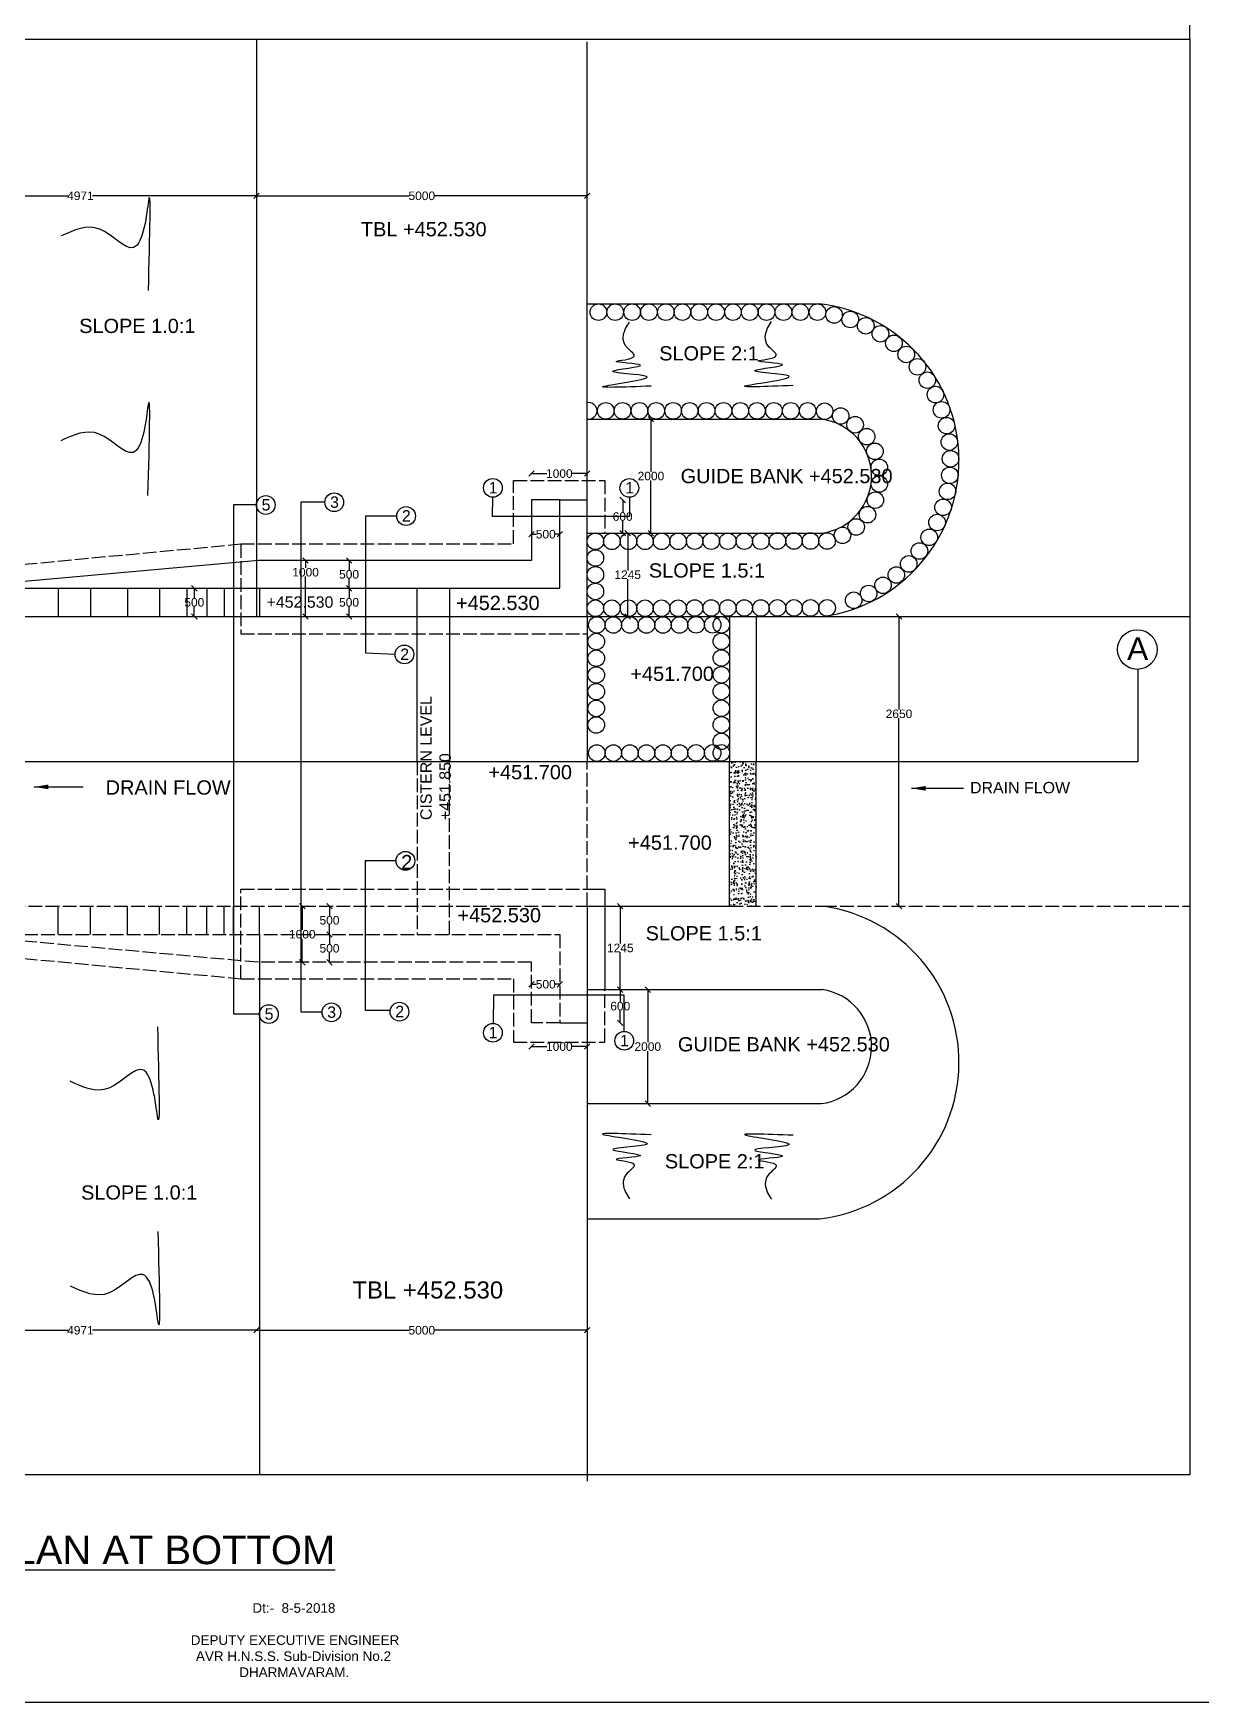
# Model space of a CAD drawing. Header units: millimetres. Extents: x 5124 to 3345871, y 2311 to 45968935.
# Drawn here: x 3292544 to 3313015, y 45924010 to 45953281 of the extents above; entities that cross this region are included whole.
import ezdxf

# ---------------------------------------------------------------- set-up
doc = ezdxf.new("R2010")
doc.units = ezdxf.units.MM
doc.header["$MEASUREMENT"] = 0
doc.linetypes.add('ACAD_ISO02W100', pattern=[15, 12, -3])
for name, color, linetype in [('DIMENSION', 7, 'Continuous'), ('DRAWING', 7, 'Continuous'), ('TEXT', 7, 'Continuous')]:
    doc.layers.add(name, color=color, linetype=linetype)
doc.styles.get("Standard").update_dxf_attribs({"font": 'arial.ttf', "height": 150})
doc.dimstyles.get("Standard").update_dxf_attribs({"dimtxt": 200, "dimasz": 110, "dimexe": 0.18, "dimexo": 0.0625, "dimgap": 0.09, "dimtad": 0, "dimtih": 1, "dimtoh": 1, "dimdec": 0, "dimzin": 0, "dimdsep": 46, "dimtxsty": 'Standard', "dimblk": 'OBLIQUE', "dimcen": 0.09, "dimse1": 1, "dimse2": 1, "dimadec": 0, "dimazin": 0, "dimtfac": 1, "dimtdec": 0, "dimtofl": 0, "dimtmove": 0, "dimatfit": 3, "dimfxl": 1, "dimtolj": 1, "dimtzin": 0, "dimarcsym": 0})

# ---------------------------------------------------------------- blocks, each defined once
blk = doc.blocks.new('_Oblique')
at = {"color": 0, "linetype": 'ByBlock', "lineweight": -2}
blk.add_line((-0.5, -0.5), (0.5, 0.5), dxfattribs=at)
blk = doc.blocks.new('*D90')
at = {"layer": 'Defpoints', "color": 0, "transparency": 16777216}
for p in [(3290283, 45950432), (3296456, 45950432), (3296456, 45950432)]:
    blk.add_point(p, dxfattribs=at)
at = {"layer": 'DIMENSION', "color": 0, "lineweight": -2, "transparency": 16777216}
for p, q in [((3290283, 45950432), (3293157, 45950432)), ((3296456, 45950432), (3293582, 45950432))]:
    blk.add_line(p, q, dxfattribs=at)
at = {"layer": 'DIMENSION', "color": 0, "lineweight": -2, "transparency": 16777216, "xscale": 95, "yscale": 95, "zscale": 95, "rotation": 180}
blk.add_blockref('_Oblique', (3290283, 45950432), dxfattribs=at)
at = {"layer": 'DIMENSION', "color": 0, "lineweight": -2, "transparency": 16777216, "xscale": 95, "yscale": 95, "zscale": 95}
blk.add_blockref('_Oblique', (3296456, 45950432), dxfattribs=at)
at = {"layer": 'DIMENSION', "color": 0, "transparency": 16777216, "insert": (3293369, 45950432), "char_height": 150, "attachment_point": 5}
blk.add_mtext('\\A1;4971', dxfattribs=at)
blk = doc.blocks.new('*D91')
at = {"layer": 'Defpoints', "color": 0, "transparency": 16777216}
for p in [(3296456, 45950432), (3302255, 45950432), (3302255, 45950432)]:
    blk.add_point(p, dxfattribs=at)
at = {"layer": 'DIMENSION', "color": 0, "lineweight": -2, "transparency": 16777216}
for p, q in [((3296456, 45950432), (3299132, 45950432)), ((3302255, 45950432), (3299579, 45950432))]:
    blk.add_line(p, q, dxfattribs=at)
at = {"layer": 'DIMENSION', "color": 0, "lineweight": -2, "transparency": 16777216, "xscale": 95, "yscale": 95, "zscale": 95, "rotation": 180}
blk.add_blockref('_Oblique', (3296456, 45950432), dxfattribs=at)
at = {"layer": 'DIMENSION', "color": 0, "lineweight": -2, "transparency": 16777216, "xscale": 95, "yscale": 95, "zscale": 95}
blk.add_blockref('_Oblique', (3302255, 45950432), dxfattribs=at)
at = {"layer": 'DIMENSION', "color": 0, "transparency": 16777216, "insert": (3299356, 45950432), "char_height": 150, "attachment_point": 5}
blk.add_mtext('\\A1;5000', dxfattribs=at)
blk = doc.blocks.new('*D95')
at = {"layer": 'Defpoints', "color": 0, "transparency": 16777216}
for p in [(3290283, 45930539), (3296456, 45930539), (3296456, 45930539)]:
    blk.add_point(p, dxfattribs=at)
at = {"layer": 'DIMENSION', "color": 0, "lineweight": -2, "transparency": 16777216}
for p, q in [((3290283, 45930539), (3293157, 45930539)), ((3296456, 45930539), (3293582, 45930539))]:
    blk.add_line(p, q, dxfattribs=at)
at = {"layer": 'DIMENSION', "color": 0, "lineweight": -2, "transparency": 16777216, "xscale": 95, "yscale": 95, "zscale": 95, "rotation": 180}
blk.add_blockref('_Oblique', (3290283, 45930539), dxfattribs=at)
at = {"layer": 'DIMENSION', "color": 0, "lineweight": -2, "transparency": 16777216, "xscale": 95, "yscale": 95, "zscale": 95}
blk.add_blockref('_Oblique', (3296456, 45930539), dxfattribs=at)
at = {"layer": 'DIMENSION', "color": 0, "transparency": 16777216, "insert": (3293369, 45930539), "char_height": 150, "attachment_point": 5}
blk.add_mtext('\\A1;4971', dxfattribs=at)
blk = doc.blocks.new('*D96')
at = {"layer": 'Defpoints', "color": 0, "transparency": 16777216}
for p in [(3296456, 45930539), (3302255, 45930539), (3302255, 45930539)]:
    blk.add_point(p, dxfattribs=at)
at = {"layer": 'DIMENSION', "color": 0, "lineweight": -2, "transparency": 16777216}
for p, q in [((3296456, 45930539), (3299132, 45930539)), ((3302255, 45930539), (3299579, 45930539))]:
    blk.add_line(p, q, dxfattribs=at)
at = {"layer": 'DIMENSION', "color": 0, "lineweight": -2, "transparency": 16777216, "xscale": 95, "yscale": 95, "zscale": 95, "rotation": 180}
blk.add_blockref('_Oblique', (3296456, 45930539), dxfattribs=at)
at = {"layer": 'DIMENSION', "color": 0, "lineweight": -2, "transparency": 16777216, "xscale": 95, "yscale": 95, "zscale": 95}
blk.add_blockref('_Oblique', (3302255, 45930539), dxfattribs=at)
at = {"layer": 'DIMENSION', "color": 0, "transparency": 16777216, "insert": (3299356, 45930539), "char_height": 150, "attachment_point": 5}
blk.add_mtext('\\A1;5000', dxfattribs=at)
blk = doc.blocks.new('*D104')
at = {"layer": 'Defpoints', "color": 0, "transparency": 16777216}
for p in [(3295366, 45943550), (3295366, 45943550), (3295366, 45943055)]:
    blk.add_point(p, dxfattribs=at)
at = {"layer": 'DIMENSION', "color": 0, "lineweight": -2, "transparency": 16777216}
for p, q in [((3295366, 45943550), (3295366, 45943379)), ((3295366, 45943055), (3295366, 45943226))]:
    blk.add_line(p, q, dxfattribs=at)
at = {"layer": 'DIMENSION', "color": 0, "lineweight": -2, "transparency": 16777216, "xscale": 95, "yscale": 95, "zscale": 95}
for p, rotation in [((3295366, 45943550), 90), ((3295366, 45943055), 270)]:
    blk.add_blockref('_Oblique', p, dxfattribs=dict(at, rotation=rotation))
at = {"layer": 'DIMENSION', "color": 0, "transparency": 16777216, "insert": (3295366, 45943303), "char_height": 150, "attachment_point": 5}
blk.add_mtext('\\A1;500', dxfattribs=at)
blk = doc.blocks.new('*D105')
at = {"layer": 'Defpoints', "color": 0, "transparency": 16777216}
for p in [(3297318, 45944039), (3297318, 45944039), (3297318, 45943055)]:
    blk.add_point(p, dxfattribs=at)
at = {"layer": 'DIMENSION', "color": 0, "lineweight": -2, "transparency": 16777216}
for p, q in [((3297318, 45944039), (3297318, 45943908)), ((3297318, 45943055), (3297318, 45943755))]:
    blk.add_line(p, q, dxfattribs=at)
at = {"layer": 'DIMENSION', "color": 0, "lineweight": -2, "transparency": 16777216, "xscale": 95, "yscale": 95, "zscale": 95}
for p, rotation in [((3297318, 45944039), 90), ((3297318, 45943055), 270)]:
    blk.add_blockref('_Oblique', p, dxfattribs=dict(at, rotation=rotation))
at = {"layer": 'DIMENSION', "color": 0, "transparency": 16777216, "insert": (3297318, 45943831), "char_height": 150, "attachment_point": 5}
blk.add_mtext('\\A1;1000', dxfattribs=at)
blk = doc.blocks.new('*D106')
at = {"layer": 'Defpoints', "color": 0, "transparency": 16777216}
for p in [(3298080, 45944039), (3298080, 45944039), (3298080, 45943550)]:
    blk.add_point(p, dxfattribs=at)
at = {"layer": 'DIMENSION', "color": 0, "lineweight": -2, "transparency": 16777216}
for p, q in [((3298080, 45944039), (3298080, 45943871)), ((3298080, 45943550), (3298080, 45943717))]:
    blk.add_line(p, q, dxfattribs=at)
at = {"layer": 'DIMENSION', "color": 0, "lineweight": -2, "transparency": 16777216, "xscale": 95, "yscale": 95, "zscale": 95}
for p, rotation in [((3298080, 45944039), 90), ((3298080, 45943550), 270)]:
    blk.add_blockref('_Oblique', p, dxfattribs=dict(at, rotation=rotation))
at = {"layer": 'DIMENSION', "color": 0, "transparency": 16777216, "insert": (3298080, 45943794), "char_height": 150, "attachment_point": 5}
blk.add_mtext('\\A1;500', dxfattribs=at)
blk = doc.blocks.new('*D107')
at = {"layer": 'Defpoints', "color": 0, "transparency": 16777216}
for p in [(3301280, 45944498), (3301779, 45944498), (3301779, 45944498)]:
    blk.add_point(p, dxfattribs=at)
at = {"layer": 'DIMENSION', "color": 0, "lineweight": -2, "transparency": 16777216}
for p, q in [((3301280, 45944498), (3301364, 45944498)), ((3301779, 45944498), (3301695, 45944498))]:
    blk.add_line(p, q, dxfattribs=at)
at = {"layer": 'DIMENSION', "color": 0, "lineweight": -2, "transparency": 16777216, "xscale": 95, "yscale": 95, "zscale": 95, "rotation": 180}
blk.add_blockref('_Oblique', (3301280, 45944498), dxfattribs=at)
at = {"layer": 'DIMENSION', "color": 0, "lineweight": -2, "transparency": 16777216, "xscale": 95, "yscale": 95, "zscale": 95}
blk.add_blockref('_Oblique', (3301779, 45944498), dxfattribs=at)
at = {"layer": 'DIMENSION', "color": 0, "transparency": 16777216, "insert": (3301530, 45944498), "char_height": 150, "attachment_point": 5}
blk.add_mtext('\\A1;500', dxfattribs=at)
blk = doc.blocks.new('*D108')
at = {"layer": 'Defpoints', "color": 0, "transparency": 16777216}
for p in [(3301281, 45945561), (3301281, 45945439), (3302255, 45945439)]:
    blk.add_point(p, dxfattribs=at)
at = {"layer": 'DIMENSION', "color": 0, "lineweight": -2, "transparency": 16777216}
for p, q in [((3301281, 45945561), (3301551, 45945561)), ((3302255, 45945561), (3301985, 45945561))]:
    blk.add_line(p, q, dxfattribs=at)
at = {"layer": 'DIMENSION', "color": 0, "lineweight": -2, "transparency": 16777216, "xscale": 95, "yscale": 95, "zscale": 95, "rotation": 180}
blk.add_blockref('_Oblique', (3301281, 45945561), dxfattribs=at)
at = {"layer": 'DIMENSION', "color": 0, "lineweight": -2, "transparency": 16777216, "xscale": 95, "yscale": 95, "zscale": 95}
blk.add_blockref('_Oblique', (3302255, 45945561), dxfattribs=at)
at = {"layer": 'DIMENSION', "color": 0, "transparency": 16777216, "insert": (3301768, 45945561), "char_height": 150, "attachment_point": 5}
blk.add_mtext('\\A1;1000', dxfattribs=at)
blk = doc.blocks.new('*D109')
at = {"layer": 'Defpoints', "color": 0, "transparency": 16777216}
for p in [(3302255, 45945099), (3302879, 45945099), (3302869, 45944518)]:
    blk.add_point(p, dxfattribs=at)
at = {"layer": 'DIMENSION', "color": 0, "lineweight": -2, "transparency": 16777216}
for p, q in [((3302879, 45945099), (3302879, 45944885)), ((3302879, 45944518), (3302879, 45944732))]:
    blk.add_line(p, q, dxfattribs=at)
at = {"layer": 'DIMENSION', "color": 0, "lineweight": -2, "transparency": 16777216, "xscale": 95, "yscale": 95, "zscale": 95}
for p, rotation in [((3302879, 45945099), 90), ((3302879, 45944518), 270)]:
    blk.add_blockref('_Oblique', p, dxfattribs=dict(at, rotation=rotation))
at = {"layer": 'DIMENSION', "color": 0, "transparency": 16777216, "insert": (3302879, 45944808), "char_height": 150, "attachment_point": 5}
blk.add_mtext('\\A1;600', dxfattribs=at)
blk = doc.blocks.new('*D110')
at = {"layer": 'Defpoints', "color": 0, "transparency": 16777216}
for p in [(3303375, 45946517), (3303396, 45946517), (3303396, 45944518)]:
    blk.add_point(p, dxfattribs=at)
at = {"layer": 'DIMENSION', "color": 0, "lineweight": -2, "transparency": 16777216}
for p, q in [((3303375, 45946517), (3303375, 45945594)), ((3303375, 45944518), (3303375, 45945441))]:
    blk.add_line(p, q, dxfattribs=at)
at = {"layer": 'DIMENSION', "color": 0, "lineweight": -2, "transparency": 16777216, "xscale": 95, "yscale": 95, "zscale": 95}
for p, rotation in [((3303375, 45946517), 90), ((3303375, 45944518), 270)]:
    blk.add_blockref('_Oblique', p, dxfattribs=dict(at, rotation=rotation))
at = {"layer": 'DIMENSION', "color": 0, "transparency": 16777216, "insert": (3303375, 45945518), "char_height": 150, "attachment_point": 5}
blk.add_mtext('\\A1;2000', dxfattribs=at)
blk = doc.blocks.new('*D111')
at = {"layer": 'Defpoints', "color": 0, "transparency": 16777216}
for p in [(3302843, 45944518), (3302967, 45944518), (3302843, 45943055)]:
    blk.add_point(p, dxfattribs=at)
at = {"layer": 'DIMENSION', "color": 0, "lineweight": -2, "transparency": 16777216}
for p, q in [((3302967, 45944518), (3302967, 45943863)), ((3302967, 45943055), (3302967, 45943710))]:
    blk.add_line(p, q, dxfattribs=at)
at = {"layer": 'DIMENSION', "color": 0, "lineweight": -2, "transparency": 16777216, "xscale": 95, "yscale": 95, "zscale": 95}
for p, rotation in [((3302967, 45944518), 90), ((3302967, 45943055), 270)]:
    blk.add_blockref('_Oblique', p, dxfattribs=dict(at, rotation=rotation))
at = {"layer": 'DIMENSION', "color": 0, "transparency": 16777216, "insert": (3302967, 45943787), "char_height": 150, "attachment_point": 5}
blk.add_mtext('\\A1;1245', dxfattribs=at)
blk = doc.blocks.new('*D112')
at = {"layer": 'Defpoints', "color": 0, "transparency": 16777216}
for p in [(3307725, 45943055), (3307725, 45937975), (3307725, 45937975)]:
    blk.add_point(p, dxfattribs=at)
at = {"layer": 'DIMENSION', "color": 0, "lineweight": -2, "transparency": 16777216}
for p, q in [((3307725, 45943055), (3307725, 45941425)), ((3307725, 45937975), (3307725, 45941272))]:
    blk.add_line(p, q, dxfattribs=at)
at = {"layer": 'DIMENSION', "color": 0, "lineweight": -2, "transparency": 16777216, "xscale": 95, "yscale": 95, "zscale": 95}
for p, rotation in [((3307725, 45943055), 90), ((3307725, 45937975), 270)]:
    blk.add_blockref('_Oblique', p, dxfattribs=dict(at, rotation=rotation))
at = {"layer": 'DIMENSION', "color": 0, "transparency": 16777216, "insert": (3307725, 45941348), "char_height": 150, "attachment_point": 5}
blk.add_mtext('\\A1;2650', dxfattribs=at)
blk = doc.blocks.new('*D113')
at = {"layer": 'Defpoints', "color": 0, "transparency": 16777216}
for p in [(3297018, 45937975), (3297018, 45937480), (3297737, 45937480)]:
    blk.add_point(p, dxfattribs=at)
at = {"layer": 'DIMENSION', "color": 0, "lineweight": -2, "transparency": 16777216}
for p, q in [((3297737, 45937975), (3297737, 45937804)), ((3297737, 45937480), (3297737, 45937651))]:
    blk.add_line(p, q, dxfattribs=at)
at = {"layer": 'DIMENSION', "color": 0, "lineweight": -2, "transparency": 16777216, "xscale": 95, "yscale": 95, "zscale": 95}
for p, rotation in [((3297737, 45937975), 90), ((3297737, 45937480), 270)]:
    blk.add_blockref('_Oblique', p, dxfattribs=dict(at, rotation=rotation))
at = {"layer": 'DIMENSION', "color": 0, "transparency": 16777216, "insert": (3297737, 45937728), "char_height": 150, "attachment_point": 5}
blk.add_mtext('\\A1;500', dxfattribs=at)
blk = doc.blocks.new('*D114')
at = {"layer": 'Defpoints', "color": 0, "transparency": 16777216}
for p in [(3297260, 45937975), (3297260, 45936991), (3297260, 45936991)]:
    blk.add_point(p, dxfattribs=at)
at = {"layer": 'DIMENSION', "color": 0, "lineweight": -2, "transparency": 16777216}
for p, q in [((3297260, 45937975), (3297260, 45937560)), ((3297260, 45936991), (3297260, 45937406))]:
    blk.add_line(p, q, dxfattribs=at)
at = {"layer": 'DIMENSION', "color": 0, "lineweight": -2, "transparency": 16777216, "xscale": 95, "yscale": 95, "zscale": 95}
for p, rotation in [((3297260, 45937975), 90), ((3297260, 45936991), 270)]:
    blk.add_blockref('_Oblique', p, dxfattribs=dict(at, rotation=rotation))
at = {"layer": 'DIMENSION', "color": 0, "transparency": 16777216, "insert": (3297260, 45937483), "char_height": 150, "attachment_point": 5}
blk.add_mtext('\\A1;1000', dxfattribs=at)
blk = doc.blocks.new('*D115')
at = {"layer": 'Defpoints', "color": 0, "transparency": 16777216}
for p in [(3301280, 45936606), (3301779, 45936606), (3301779, 45936606)]:
    blk.add_point(p, dxfattribs=at)
at = {"layer": 'TEXT', "color": 0, "lineweight": -2, "transparency": 16777216}
for p, q in [((3301280, 45936606), (3301364, 45936606)), ((3301779, 45936606), (3301695, 45936606))]:
    blk.add_line(p, q, dxfattribs=at)
at = {"layer": 'TEXT', "color": 0, "lineweight": -2, "transparency": 16777216, "xscale": 95, "yscale": 95, "zscale": 95, "rotation": 180}
blk.add_blockref('_Oblique', (3301280, 45936606), dxfattribs=at)
at = {"layer": 'TEXT', "color": 0, "lineweight": -2, "transparency": 16777216, "xscale": 95, "yscale": 95, "zscale": 95}
blk.add_blockref('_Oblique', (3301779, 45936606), dxfattribs=at)
at = {"layer": 'TEXT', "color": 0, "transparency": 16777216, "insert": (3301530, 45936606), "char_height": 150, "attachment_point": 5}
blk.add_mtext('\\A1;500', dxfattribs=at)
blk = doc.blocks.new('*D116')
at = {"layer": 'Defpoints', "color": 0, "transparency": 16777216}
for p in [(3301280, 45935931), (3302255, 45935931), (3302255, 45935513)]:
    blk.add_point(p, dxfattribs=at)
at = {"layer": 'DIMENSION', "color": 0, "lineweight": -2, "transparency": 16777216}
for p, q in [((3301280, 45935513), (3301551, 45935513)), ((3302255, 45935513), (3301984, 45935513))]:
    blk.add_line(p, q, dxfattribs=at)
at = {"layer": 'DIMENSION', "color": 0, "lineweight": -2, "transparency": 16777216, "xscale": 95, "yscale": 95, "zscale": 95, "rotation": 180}
blk.add_blockref('_Oblique', (3301280, 45935513), dxfattribs=at)
at = {"layer": 'DIMENSION', "color": 0, "lineweight": -2, "transparency": 16777216, "xscale": 95, "yscale": 95, "zscale": 95}
blk.add_blockref('_Oblique', (3302255, 45935513), dxfattribs=at)
at = {"layer": 'DIMENSION', "color": 0, "transparency": 16777216, "insert": (3301768, 45935513), "char_height": 150, "attachment_point": 5}
blk.add_mtext('\\A1;1000', dxfattribs=at)
blk = doc.blocks.new('*D117')
at = {"layer": 'Defpoints', "color": 0, "transparency": 16777216}
for p in [(3302255, 45936512), (3302837, 45936512), (3302255, 45935931)]:
    blk.add_point(p, dxfattribs=at)
at = {"layer": 'DIMENSION', "color": 0, "lineweight": -2, "transparency": 16777216}
for p, q in [((3302837, 45936512), (3302837, 45936298)), ((3302837, 45935931), (3302837, 45936145))]:
    blk.add_line(p, q, dxfattribs=at)
at = {"layer": 'DIMENSION', "color": 0, "lineweight": -2, "transparency": 16777216, "xscale": 95, "yscale": 95, "zscale": 95}
for p, rotation in [((3302837, 45936512), 90), ((3302837, 45935931), 270)]:
    blk.add_blockref('_Oblique', p, dxfattribs=dict(at, rotation=rotation))
at = {"layer": 'DIMENSION', "color": 0, "transparency": 16777216, "insert": (3302837, 45936222), "char_height": 150, "attachment_point": 5}
blk.add_mtext('\\A1;600', dxfattribs=at)
blk = doc.blocks.new('*D118')
at = {"layer": 'Defpoints', "color": 0, "transparency": 16777216}
for p in [(3302837, 45937975), (3302837, 45937975), (3302837, 45936512)]:
    blk.add_point(p, dxfattribs=at)
at = {"layer": 'TEXT', "color": 0, "lineweight": -2, "transparency": 16777216}
for p, q in [((3302837, 45937975), (3302837, 45937320)), ((3302837, 45936512), (3302837, 45937167))]:
    blk.add_line(p, q, dxfattribs=at)
at = {"layer": 'TEXT', "color": 0, "lineweight": -2, "transparency": 16777216, "xscale": 95, "yscale": 95, "zscale": 95}
for p, rotation in [((3302837, 45937975), 90), ((3302837, 45936512), 270)]:
    blk.add_blockref('_Oblique', p, dxfattribs=dict(at, rotation=rotation))
at = {"layer": 'TEXT', "color": 0, "transparency": 16777216, "insert": (3302837, 45937243), "char_height": 150, "attachment_point": 5}
blk.add_mtext('\\A1;1245', dxfattribs=at)
blk = doc.blocks.new('*D119')
at = {"layer": 'Defpoints', "color": 0, "transparency": 16777216}
for p in [(3303319, 45936512), (3303653, 45936512), (3303497, 45934513)]:
    blk.add_point(p, dxfattribs=at)
at = {"layer": 'DIMENSION', "color": 0, "lineweight": -2, "transparency": 16777216}
for p, q in [((3303319, 45936512), (3303319, 45935589)), ((3303319, 45934513), (3303319, 45935436))]:
    blk.add_line(p, q, dxfattribs=at)
at = {"layer": 'DIMENSION', "color": 0, "lineweight": -2, "transparency": 16777216, "xscale": 95, "yscale": 95, "zscale": 95}
for p, rotation in [((3303319, 45936512), 90), ((3303319, 45934513), 270)]:
    blk.add_blockref('_Oblique', p, dxfattribs=dict(at, rotation=rotation))
at = {"layer": 'DIMENSION', "color": 0, "transparency": 16777216, "insert": (3303319, 45935513), "char_height": 150, "attachment_point": 5}
blk.add_mtext('\\A1;2000', dxfattribs=at)
blk = doc.blocks.new('*D132')
at = {"layer": 'Defpoints', "color": 0, "transparency": 16777216}
for p in [(3298019, 45943550), (3298080, 45943550), (3298019, 45943055)]:
    blk.add_point(p, dxfattribs=at)
at = {"layer": 'DIMENSION', "color": 0, "lineweight": -2, "transparency": 16777216}
for p, q in [((3298080, 45943550), (3298080, 45943379)), ((3298080, 45943055), (3298080, 45943226))]:
    blk.add_line(p, q, dxfattribs=at)
at = {"layer": 'DIMENSION', "color": 0, "lineweight": -2, "transparency": 16777216, "xscale": 95, "yscale": 95, "zscale": 95}
for p, rotation in [((3298080, 45943550), 90), ((3298080, 45943055), 270)]:
    blk.add_blockref('_Oblique', p, dxfattribs=dict(at, rotation=rotation))
at = {"layer": 'DIMENSION', "color": 0, "transparency": 16777216, "insert": (3298080, 45943303), "char_height": 150, "attachment_point": 5}
blk.add_mtext('\\A1;500', dxfattribs=at)
blk = doc.blocks.new('*D133')
at = {"layer": 'Defpoints', "color": 0, "transparency": 16777216}
for p in [(3297737, 45937480), (3297737, 45936991), (3297737, 45936991)]:
    blk.add_point(p, dxfattribs=at)
at = {"layer": 'DIMENSION', "color": 0, "lineweight": -2, "transparency": 16777216}
for p, q in [((3297737, 45937480), (3297737, 45937313)), ((3297737, 45936991), (3297737, 45937159))]:
    blk.add_line(p, q, dxfattribs=at)
at = {"layer": 'DIMENSION', "color": 0, "lineweight": -2, "transparency": 16777216, "xscale": 95, "yscale": 95, "zscale": 95}
for p, rotation in [((3297737, 45937480), 90), ((3297737, 45936991), 270)]:
    blk.add_blockref('_Oblique', p, dxfattribs=dict(at, rotation=rotation))
at = {"layer": 'DIMENSION', "color": 0, "transparency": 16777216, "insert": (3297737, 45937236), "char_height": 150, "attachment_point": 5}
blk.add_mtext('\\A1;500', dxfattribs=at)

msp = doc.modelspace()

# ---------------------------------------------------------------- hatches: boundary and pattern name
at = {"layer": 'TEXT'}
h = msp.add_hatch(dxfattribs=at)
h.set_pattern_fill('AR-CONC', color=256, scale=25, style=0)
h.set_pattern_definition([(50, (0, 0), (179.31504565, -15.68803375), [18.75, -206.25]), (355, (0, 0), (-34.6878334, 188.0480334), [15, -165]), (100.4514, (14.94, -1.3), (144.6273454, 172.3598855), [15.9350475, -175.285528]), (46.1842, (0, 50), (266.8102622, -41.3797536), [28.125, -309.375]), (96.6356, (22.23, 46.55), (233.6656764, 243.5294677), [23.902572, -262.92825]), (351.1842, (0, 50), (233.6654863, 243.5296502), [22.5, -247.5]), (21, (25, 37.5), (149.22676303, -100.65472267), [18.75, -206.25]), (326, (25, 37.5), (60.828833, 181.28751126), [15, -165]), (71.4514, (37.44, 29.11), (210.05565715, 80.6326242), [15.9350475, -175.285528]), (37.5, (0, 0), (3.03996383, 83.22346346), [0, -163, 0, -167.5, 0, -165.625]), (7.5, (0, 0), (65.76738436, 98.60292797), [0, -95.5, 0, -159.25, 0, -63.125]), (327.5, (-55.75, 0), (133.45560904, -5.63871793), [0, -62.5, 0, -195, 0, -258.75]), (317.5, (-80.75, 0), (145.79654234, 25.02624558), [0, -81.25, 0, -129.5, 0, -183.75])])
h.paths.add_polyline_path([(3305219.4, 45940503.8), (3304755.1, 45940503.8), (3304755.1, 45937974.6), (3305219.4, 45937974.6)])

# ---------------------------------------------------------------- linework, layer by layer
at = {"layer": 'DIMENSION'}
for p, q in [((3298915.2, 45944817.2), (3298366.8, 45944817.2)), ((3298366.8, 45944817.2), (3298366.8, 45942418.8)), ((3298366.8, 45942418.8), (3298886.8, 45942397.9))]:
    msp.add_line(p, q, dxfattribs=at)
for points in [[(3312823.9, 45953181.5), (3312823.9, 45967422.7), (3264670.7, 45967422.7), (3264670.7, 45953189.9)], [(3296508.9, 45936082.8), (3296057.4, 45936082.8), (3296057.4, 45945019.3), (3296455.8, 45945019.3)], [(3297656.5, 45945058.5), (3297234.2, 45945058.5), (3297234.2, 45936124.6), (3297603.2, 45936124.6)], [(3302996.3, 45945146.4), (3302996.3, 45944806.8), (3300593.3, 45944806.8), (3300599.5, 45945146.6)], [(3302906.7, 45935780.9), (3302906.7, 45936418.2), (3300610.6, 45936418.2), (3300605.2, 45935921.2)]]:
    msp.add_lwpolyline(points, dxfattribs=at)
for centre, radius in [((3300602.5, 45945310.9), 164.4), ((3302996.3, 45945310.7), 164.4), ((3296620.2, 45945010.8), 164.4), ((3297820.9, 45945058.5), 164.4), ((3299079.6, 45944817.2), 164.4), ((3311904.9, 45942476.1), 347.7), ((3299051.1, 45942391.2), 164.4), ((3296673.3, 45936083.2), 164.4), ((3297770, 45936114.5), 164.4), ((3298963.8, 45936125.6), 164.4), ((3300603.4, 45935756.8), 164.4), ((3302906.7, 45935616.5), 164.4)]:
    msp.add_circle(centre, radius, dxfattribs=at)
at = {"layer": 'DRAWING'}
msp.add_lwpolyline([(3264109.7, 45968935), (3345870.9, 45968935), (3345870.9, 45924009.6), (3264109.7, 45924009.6)], close=True, dxfattribs=at)
for points in [[(3290282.7, 45953181.5), (3312823.9, 45953181.5), (3312823.9, 45928005), (3264670.7, 45928005), (3264670.7, 45953189.9), (3290282.7, 45953181.5)], [(3296455.8, 45953181.5), (3296455.8, 45943055.5)], [(3302255.3, 45946517), (3302255.3, 45948536.9), (3302255.3, 45953135.1)], [(3302255.3, 45948536.9), (3306330.2, 45948536.9)], [(3302255.3, 45944518), (3302255.3, 45946517), (3306362.3, 45946517)], [(3290282.7, 45943549.6), (3301779.4, 45943549.6), (3301779.4, 45945098.9), (3301279.8, 45945098.9), (3301279.8, 45944038.8), (3296489.4, 45944038.8), (3291070.9, 45943549.6)], [(3301779.4, 45945098.9), (3302255.3, 45945098.9)], [(3302255.3, 45943055.5), (3302255.3, 45944518), (3306379.9, 45944518)], [(3292976.4, 45943549.6), (3292976.4, 45943055.5)], [(3293546.3, 45943549.6), (3293546.3, 45943055.5)], [(3294193.8, 45943549.6), (3294193.8, 45943055.5)], [(3294756.1, 45943549.6), (3294756.1, 45943055.5)], [(3295234.8, 45943549.6), (3295234.8, 45943055.5)], [(3295584.3, 45943549.6), (3295584.3, 45943055.5)], [(3295888.2, 45943549.6), (3295888.2, 45943055.5)], [(3296053, 45943549.6), (3296053, 45943055.5)], [(3296508.9, 45943549.6), (3296508.9, 45943055.5)], [(3299275, 45940515), (3299275, 45943549.6)], [(3299843, 45943549.6), (3299843, 45940508.1)], [(3283458.8, 45940515), (3283458.8, 45943055.5), (3302255.3, 45943055.5), (3302255.3, 45940515)], [(3302255.3, 45943055.5), (3304755.1, 45943055.5), (3304755.1, 45940515)], [(3304755.1, 45943055.5), (3306394.9, 45943055.5)], [(3305219.4, 45943055.5), (3305219.4, 45940526.3)], [(3306394.9, 45943055.5), (3312823.9, 45943055.5)], [(3292976.4, 45937480.5), (3292976.4, 45937974.6)], [(3293546.3, 45937480.5), (3293546.3, 45937974.6)], [(3294193.8, 45937480.5), (3294193.8, 45937974.6)], [(3294756.1, 45937480.5), (3294756.1, 45937974.6)], [(3295234.8, 45937480.5), (3295234.8, 45937974.6)], [(3295584.3, 45937480.5), (3295584.3, 45937974.6)], [(3295888.2, 45937480.5), (3295888.2, 45937974.6)], [(3296053, 45937480.5), (3296053, 45937974.6)], [(3296508.9, 45937480.5), (3296508.9, 45937974.6)], [(3302255.3, 45937974.6), (3302255.3, 45936512.1), (3306379.9, 45936512.1)], [(3296508.9, 45937480.5), (3296508.9, 45928005)], [(3302255.3, 45936512.1), (3302255.3, 45934513.1), (3306362.3, 45934513.1)], [(3301779.4, 45935931.2), (3302255.3, 45935931.2)], [(3302255.3, 45934513.1), (3302255.3, 45932493.2), (3302255.3, 45927894.9)], [(3302255.3, 45932493.2), (3306330.2, 45932493.2)]]:
    msp.add_lwpolyline(points, dxfattribs=at)
at = {"layer": 'DRAWING', "linetype": 'ACAD_ISO02W100', "ltscale": 20}
for points in [[(3290282.7, 45943776), (3296183.1, 45944327), (3300963.9, 45944327), (3300963.9, 45945439.2), (3302568.6, 45945439.2), (3302568.6, 45944518)], [(3296183.1, 45944327), (3296183.1, 45942754), (3302255.3, 45942754)], [(3283458.8, 45940515), (3283458.8, 45937974.6), (3302255.3, 45937974.6), (3302255.3, 45940515)], [(3299275, 45940515), (3299275, 45937480.5)], [(3299843, 45937480.5), (3299843, 45940521.9)], [(3296183.1, 45936703.1), (3296183.1, 45938276.1), (3302255.3, 45938276.1)], [(3304755.1, 45937974.6), (3306394.9, 45937974.6)], [(3306394.9, 45937974.6), (3312823.9, 45937974.6)], [(3290282.7, 45937480.5), (3301779.4, 45937480.5), (3301779.4, 45935931.2), (3301279.8, 45935931.2), (3301279.8, 45936991.3), (3296489.4, 45936991.3), (3291070.9, 45937480.5)], [(3290282.7, 45937254.1), (3296183.1, 45936703.1), (3300963.9, 45936703.1), (3300963.9, 45935590.9), (3302568.6, 45935590.9), (3302568.6, 45936512.1)]]:
    msp.add_lwpolyline(points, dxfattribs=at)
at = {"layer": 'DRAWING'}
for centre in [(3302453, 45948391.9), (3302747.7, 45948391.9), (3303044.7, 45948391.9), (3303339.1, 45948391.9), (3303636.1, 45948391.9), (3303925.6, 45948391.9), (3304222.5, 45948391.9), (3304517, 45948391.9), (3304813.9, 45948391.9), (3305106.7, 45948391.9), (3305403.6, 45948391.9), (3305698.1, 45948391.9), (3305995, 45948391.9), (3306295.6, 45948391.9), (3306586.2, 45948344.3), (3306870.3, 45948264.1), (3307141.8, 45948153.5), (3307399.2, 45948013.3), (3307636.1, 45947846.5), (3307852.5, 45947650.5), (3308050.1, 45947434), (3308222.1, 45947198.9), (3308365.2, 45946946.9), (3302581.6, 45946662.1), (3302876.3, 45946662.1), (3303173.3, 45946662.1), (3303467.7, 45946662.1), (3303764.6, 45946662.1), (3304054.2, 45946662.1), (3304351.1, 45946662.1), (3304645.6, 45946662.1), (3304942.5, 45946662.1), (3305235.3, 45946662.1), (3305532.2, 45946662.1), (3305826.7, 45946662.1), (3306123.6, 45946662.1), (3306421.4, 45946655.1), (3306701.6, 45946572.2), (3308472.6, 45946679.4), (3306955.3, 45946418), (3307159, 45946209.6), (3308559.4, 45946401.9), (3307303.2, 45945952.7), (3308608.8, 45946114), (3307379.4, 45945670.8), (3308629.3, 45945820.9), (3307381.1, 45945379.1), (3308616.9, 45945531.5), (3307309.8, 45945095.7), (3308576.9, 45945249.5), (3307172.2, 45944840.4), (3308498.7, 45944970.5), (3306735.3, 45944479), (3306974.4, 45944625.6), (3308256.2, 45944443.1), (3308393.4, 45944703.2), (3302400.4, 45944372.9), (3302690.6, 45944372.9), (3302980.9, 45944372.9), (3303271.1, 45944372.9), (3303561.3, 45944372.9), (3303851.5, 45944372.9), (3304141.8, 45944375.9), (3304432, 45944375.9), (3304722.3, 45944375.9), (3305012.5, 45944375.9), (3305302.7, 45944375.9), (3305593, 45944378.5), (3305883.2, 45944378.5), (3306173.4, 45944378.5), (3306463.6, 45944378.5), (3308083.4, 45944203.2), (3302400.4, 45944081), (3307895.9, 45943978), (3302400.4, 45943786.8), (3307444.6, 45943602.5), (3307678.5, 45943783.5), (3302400.4, 45943494.8), (3306930.3, 45943340.7), (3307193.7, 45943458.6), (3302400.4, 45943200.6), (3302690.6, 45943200.6), (3302980.9, 45943200.6), (3303271.1, 45943200.6), (3303561.3, 45943200.6), (3303851.5, 45943200.6), (3304141.8, 45943203.6), (3304432, 45943203.6), (3304722.3, 45943203.6), (3305012.5, 45943203.6), (3305302.7, 45943203.6), (3305593, 45943206.3), (3305883.2, 45943206.3), (3306173.4, 45943206.3), (3306464.7, 45943206), (3302425.2, 45942906.4), (3302715.5, 45942906.4), (3303005.7, 45942906.4), (3303295.9, 45942906.4), (3303586.1, 45942906.4), (3303876.4, 45942906.4), (3304166.6, 45942909.4), (3304456.8, 45942909.4), (3304610, 45942909.4), (3302415.6, 45942616.2), (3304610, 45942619.2)]:
    msp.add_circle(centre, 145.1, dxfattribs=at)
for centre, radius, start, end in [((3306014, 45945792.1), 2763, 277.92413, 83.42874), ((3302284.7, 45946662.1), 145.1, 258.32488, 101.67512), ((3306235.4, 45945516.3), 1008.7, 278.23243, 82.77744), ((3306014, 45935238), 2763, 276.57126, 82.07587), ((3306235.4, 45935513.8), 1008.7, 277.22256, 81.76757)]:
    msp.add_arc(centre, radius, start, end, dxfattribs=at)
for points in [[(3294561, 45948772.5), (3294561, 45950335.4), (3294299.1, 45949524.7), (3293707, 45949846.9), (3293031.8, 45949728.6)], [(3303379.9, 45947095.9), (3302556.9, 45947095.9), (3303297.7, 45947264.1), (3302706.3, 45947359.6), (3303193.2, 45947464), (3302763, 45947529.6), (3303082.6, 45947622.1), (3302936.3, 45947798.1), (3302930.5, 45948103.8), (3302999.2, 45948217.2)], [(3305871, 45947105.4), (3305047.9, 45947105.4), (3305788.8, 45947273.6), (3305197.4, 45947369.1), (3305684.2, 45947473.5), (3305254.1, 45947539.1), (3305573.7, 45947631.6), (3305427.3, 45947807.7), (3305421.5, 45948113.3), (3305490.2, 45948226.7)], [(3294553.4, 45945179.7), (3294553.4, 45946742.7), (3294291.5, 45945932), (3293699.4, 45946254.1), (3293024.1, 45946135.8)], [(3294718.7, 45935861), (3294718.7, 45934298), (3294456.8, 45935108.7), (3293864.7, 45934786.6), (3293189.4, 45934904.9)], [(3303379.9, 45933967.1), (3302556.9, 45933967.1), (3303297.7, 45933798.9), (3302706.3, 45933703.5), (3303193.2, 45933599), (3302763, 45933533.4), (3303082.6, 45933440.9), (3302936.3, 45933264.9), (3302930.5, 45932959.2), (3302999.2, 45932845.8)], [(3305871, 45933957.6), (3305047.9, 45933957.6), (3305788.8, 45933789.4), (3305197.4, 45933693.9), (3305684.2, 45933589.5), (3305254.1, 45933523.9), (3305573.7, 45933431.4), (3305427.3, 45933255.4), (3305421.5, 45932949.7), (3305490.2, 45932836.3)]]:
    msp.add_spline(points, degree=3, dxfattribs=at)
at = {"layer": 'TEXT'}
for points in [[(3265779.2, 45940515), (3311922.8, 45940515), (3311922.8, 45942128.8)], [(3302255.3, 45937974.6), (3304755.1, 45937974.6), (3304755.1, 45940515)], [(3305219.4, 45937974.6), (3305219.4, 45940503.8)], [(3298903.5, 45938770.8), (3298360.1, 45938770.8), (3298360.1, 45936153.1), (3298786.4, 45936153.1)], [(3302255.3, 45938276.1), (3302568.6, 45938276.1), (3302568.6, 45936512.1)]]:
    msp.add_lwpolyline(points, dxfattribs=at)
for centre, radius in [((3302415.6, 45942324.3), 145.1), ((3304610, 45942327.3), 145.1), ((3302415.6, 45942030), 145.1), ((3304610, 45942033), 145.1), ((3302415.6, 45941738.1), 145.1), ((3304610, 45941741), 145.1), ((3302415.6, 45941443.9), 145.1), ((3304610, 45941446.9), 145.1), ((3302415.6, 45941153.7), 145.1), ((3304610, 45941156.6), 145.1), ((3302425.2, 45940660.1), 145.1), ((3302715.5, 45940660.1), 145.1), ((3303005.7, 45940660.1), 145.1), ((3303295.9, 45940660.1), 145.1), ((3303586.1, 45940660.1), 145.1), ((3303876.4, 45940660.1), 145.1), ((3304166.6, 45940663.1), 145.1), ((3304456.8, 45940663.1), 145.1), ((3304610, 45940866.4), 145.1), ((3304610, 45940663.1), 145.1), ((3299067.9, 45938770.8), 164.4)]:
    msp.add_circle(centre, radius, dxfattribs=at)
msp.add_spline([(3294726.3, 45932268.2), (3294726.3, 45930705.3), (3294464.4, 45931516), (3293872.3, 45931193.8), (3293197.1, 45931312.1)], degree=3, dxfattribs=at)

# ---------------------------------------------------------------- texts
at = {"layer": 'TEXT', "color": 7}
msp.add_text('%%UHALF PLAN AT TOP AND HALF PLAN AT BOTTOM', height=501.297, dxfattribs=at).set_placement((3281340.3, 45926437.6))
at = {"layer": 'TEXT', "attachment_point": 1}
for s, insert, char_height, width in [('TBL +452.530', (3298288.7, 45949972.4), 250, 4444.064), ('SLOPE 1.0:1', (3293347.1, 45948276.7), 250, 4444.064), ('SLOPE 2:1', (3303519.2, 45947795.6), 250, 4444.064), ('GUIDE BANK +452.530', (3303895.5, 45945643.3), 250, 4444.064), ('3', (3297747.4, 45945161.5), 200, 4502.224), ('1', (3300529, 45945413.9), 200, 4502.224), ('1', (3302922.8, 45945413.7), 200, 4502.224), ('5', (3296546.7, 45945113.8), 200, 4502.224), ('2', (3299006.1, 45944920.2), 200, 4502.224), ('SLOPE 1.5:1', (3303338.6, 45943988), 250, 4444.064), ('+452.530', (3296632.9, 45943409.4), 200, 4502.224), ('+452.530', (3299956.1, 45943418.9), 250, 4444.064), ('A', (3311725.3, 45942690.8), 400, 4502.224), ('2', (3298977.6, 45942494.2), 200, 4502.224), ('+451.700', (3303013.4, 45942176.5), 250, 4444.064), ('DRAIN FLOW', (3293811.5, 45940182.4), 250, 4444.064), ('+451.700', (3300523.7, 45940451.1), 250, 4444.064), ('DRAIN FLOW', (3308971.5, 45940154.4), 200, 4502.224), ('+451.700', (3302975.4, 45939215.6), 250, 4444.064), ('2', (3298994.4, 45938873.8), 250, 4444.064), ('+452.530', (3299980.8, 45937942.5), 250, 4444.064), ('SLOPE 1.5:1', (3303282.1, 45937625.9), 250, 4444.064), ('5', (3296599.8, 45936186.2), 200, 4502.224), ('3', (3297696.6, 45936217.5), 200, 4502.224), ('2', (3298890.3, 45936228.6), 200, 4502.224), ('1', (3300530, 45935859.8), 200, 4502.224), ('1', (3302833.2, 45935719.5), 200, 4502.224), ('GUIDE BANK +452.530', (3303847.1, 45935679.3), 250, 4444.064), ('SLOPE 2:1', (3303618.9, 45933627.5), 250, 4444.064), ('SLOPE 1.0:1', (3293380.5, 45933080), 250, 4444.064), ('TBL +452.530', (3298138.7, 45931395.9), 300, 3447.988), ('\\pi3525;Dt:-  8-5-2018\\P\\pi4238.5;\\P\\pi2378.4; DEPUTY EXECUTIVE ENGINEER\\P\\pi2533.6;AVR H.N.S.S. Sub-Division No.2\\P\\pi3294.3;DHARMAVARAM.', (3292860.5, 45925753.3), 168.888, 8476.996)]:
    msp.add_mtext(s, dxfattribs=dict(at, insert=insert, char_height=char_height, width=width))
at = {"layer": 'TEXT', "insert": (3299330.5, 45939485.2), "char_height": 200, "width": 2319.634, "attachment_point": 1, "rotation": 90}
msp.add_mtext('CISTERN LEVEL +451.850', dxfattribs=at)

# ---------------------------------------------------------------- dimensions: what is measured, and where the dimension line sits
at = {"layer": 'DIMENSION'}
for base, p1, p2, text, picture, middle in [((3296455.8, 45950432.5), (3290282.7, 45950432.5), (3296455.8, 45950432.5), '4971', '*D90', (3293369.3, 45950432.5)), ((3302255.3, 45950432.5), (3296455.8, 45950432.5), (3302255.3, 45950432.5), '5000', '*D91', (3299355.6, 45950432.5)), ((3301280.8, 45945560.6), (3302255.3, 45945439.2), (3301280.8, 45945439.2), '1000', '*D108', (3301768.1, 45945560.6)), ((3301779.4, 45944498.4), (3301279.8, 45944498.4), (3301779.4, 45944498.4), '500', '*D107', (3301529.6, 45944498.4)), ((3302255.3, 45935512.6), (3301279.8, 45935931.2), (3302255.3, 45935931.2), '1000', '*D116', (3301767.6, 45935512.6)), ((3296455.8, 45930538.7), (3290282.7, 45930538.7), (3296455.8, 45930538.7), '4971', '*D95', (3293369.3, 45930538.7)), ((3302255.3, 45930538.7), (3296455.8, 45930538.7), (3302255.3, 45930538.7), '5000', '*D96', (3299355.6, 45930538.7))]:
    dim = msp.add_linear_dim(base=base, p1=p1, p2=p2, text=text, dimstyle='Standard', override={"dimtxt": 150, "dimasz": 95, "dimarcsym": 1}, dxfattribs=at)
    dim.commit()
    dim.dimension.update_dxf_attribs({"geometry": picture, "text_midpoint": middle})
for base, p1, p2, text, picture, middle in [((3303375.1, 45946517), (3303396, 45944518), (3303396, 45946517), '2000', '*D110', (3303375.1, 45945517.5)), ((3302879.4, 45945098.9), (3302869.1, 45944518), (3302255.3, 45945098.9), '600', '*D109', (3302879.4, 45944808.4)), ((3302966.6, 45944518), (3302843, 45943055.5), (3302843, 45944518), '1245', '*D111', (3302966.6, 45943786.8)), ((3298080.2, 45944038.8), (3298080.2, 45943549.6), (3298080.2, 45944038.8), '500', '*D106', (3298080.2, 45943794.2)), ((3295365.6, 45943549.6), (3295365.6, 45943055.5), (3295365.6, 45943549.6), '500', '*D104', (3295365.6, 45943302.5)), ((3298080.2, 45943549.6), (3298019.5, 45943055.5), (3298019.5, 45943549.6), '500', '*D132', (3298080.2, 45943302.5)), ((3297737.3, 45937480.5), (3297017.5, 45937974.6), (3297017.5, 45937480.5), '500', '*D113', (3297737.3, 45937727.5)), ((3297260.2, 45936991.3), (3297260.2, 45937974.6), (3297260.2, 45936991.3), '1000', '*D114', (3297260.2, 45937482.9)), ((3297737.3, 45936991.3), (3297737.3, 45937480.5), (3297737.3, 45936991.3), '500', '*D133', (3297737.3, 45937235.9)), ((3302836.8, 45936512.1), (3302255.3, 45935931.2), (3302255.3, 45936512.1), '600', '*D117', (3302836.8, 45936221.6)), ((3303318.9, 45936512.1), (3303496.6, 45934513.1), (3303653.1, 45936512.1), '2000', '*D119', (3303318.9, 45935512.6))]:
    dim = msp.add_linear_dim(base=base, p1=p1, p2=p2, angle=90, text=text, dimstyle='Standard', override={"dimtxt": 150, "dimasz": 95, "dimarcsym": 1}, dxfattribs=at)
    dim.commit()
    dim.dimension.update_dxf_attribs({"geometry": picture, "text_midpoint": middle})
for base, p1, p2, text, picture, middle in [((3297318.2, 45944038.8), (3297318.2, 45943055.5), (3297318.2, 45944038.8), '1000', '*D105', (3297318.2, 45943831.3)), ((3307725.1, 45937974.6), (3307725.1, 45943055.5), (3307725.1, 45937974.6), '2650', '*D112', (3307725.1, 45941348.3))]:
    dim = msp.add_linear_dim(base=base, p1=p1, p2=p2, angle=90, text=text, dimstyle='Standard', override={"dimtxt": 150, "dimasz": 95, "dimarcsym": 1}, dxfattribs=at)
    dim.commit()
    dim.dimension.update_dxf_attribs({"geometry": picture, "text_midpoint": middle, "dimtype": 160})
at = {"layer": 'TEXT'}
dim = msp.add_linear_dim(base=(3302836.8, 45937974.6), p1=(3302836.8, 45936512.1), p2=(3302836.8, 45937974.6), angle=90, text='1245', dimstyle='Standard', override={"dimtxt": 150, "dimasz": 95, "dimarcsym": 1}, dxfattribs=at)
dim.commit()
dim.dimension.update_dxf_attribs({"geometry": '*D118', "text_midpoint": (3302836.8, 45937243.3)})
dim = msp.add_linear_dim(base=(3301779.4, 45936605.8), p1=(3301279.8, 45936605.8), p2=(3301779.4, 45936605.8), dimstyle='Standard', override={"dimtxt": 150, "dimasz": 95, "dimarcsym": 1}, dxfattribs=at)
dim.commit()
dim.dimension.update_dxf_attribs({"geometry": '*D115', "text_midpoint": (3301529.6, 45936605.8)})

# ---------------------------------------------------------------- leaders
at = {"layer": 'DIMENSION'}
for points in [[(3292557.7, 45940067.3), (3293418.6, 45940067.3)], [(3307943.8, 45940042.8), (3308859.3, 45940042.8)]]:
    msp.add_leader(points, dimstyle='Standard', override={"dimtxt": 150, "dimasz": 250, "dimgap": 0.09, "dimtad": 0, "dimarcsym": 1}, dxfattribs=at)

doc.saveas('drawing.dxf')
